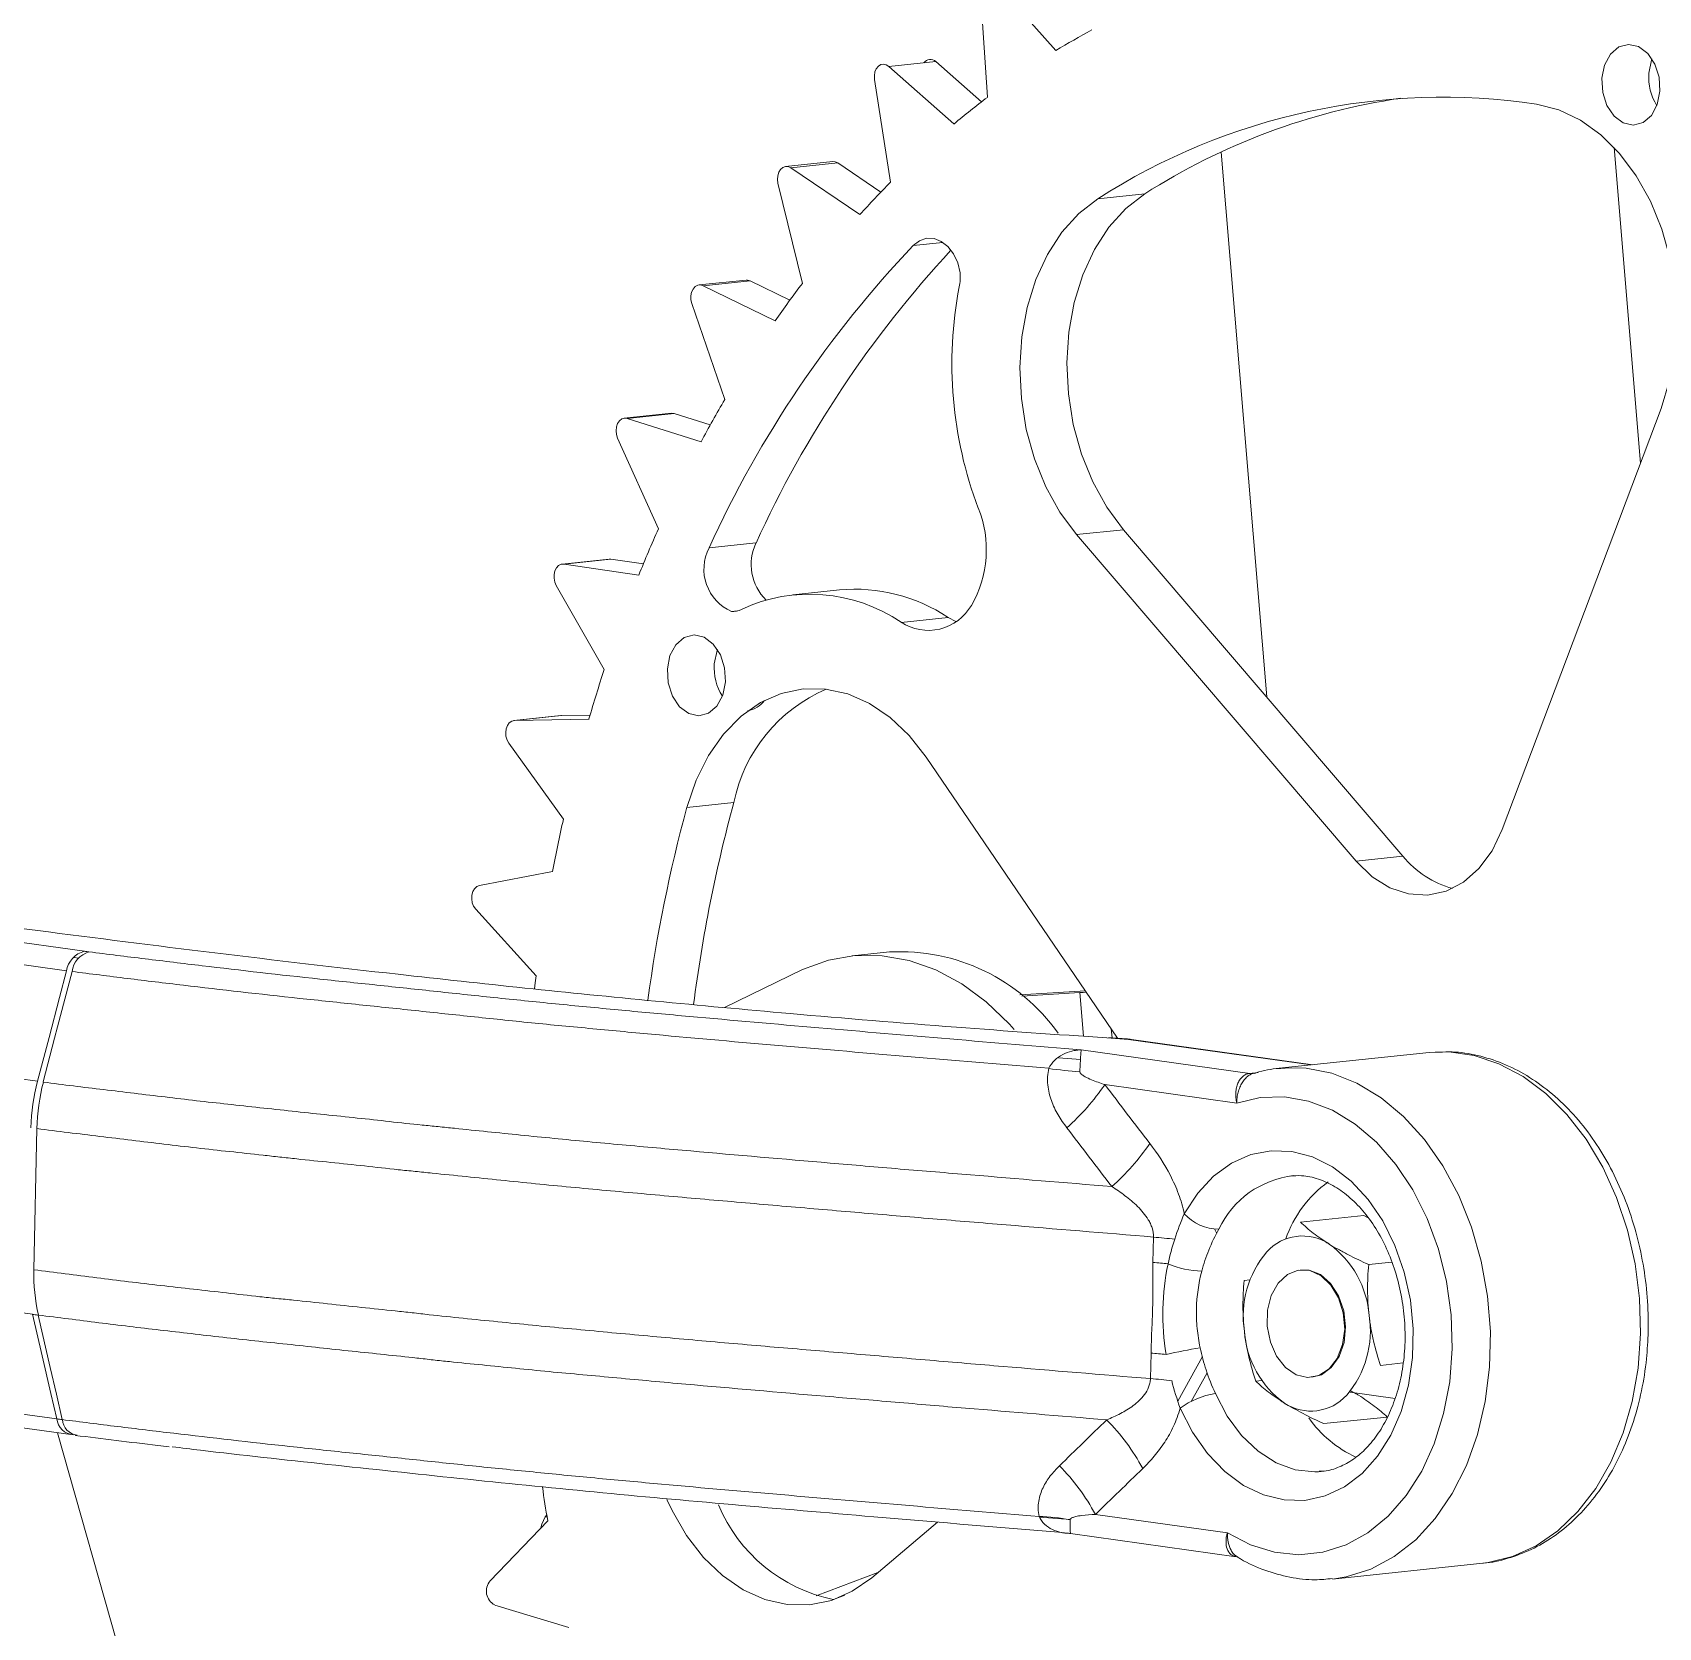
# Model space of a CAD drawing. Header units: millimetres. Extents: x -696 to 165, y -344 to 645.
# Drawn here: x -462.4 to -342.1, y -36.2 to 81.8 of the extents above; entities that cross this region are included whole.
import ezdxf

# ---------------------------------------------------------------- set-up
doc = ezdxf.new("R2010")
doc.units = ezdxf.units.MM

msp = doc.modelspace()

# ---------------------------------------------------------------- linework, layer by layer
at = {"color": 7, "linetype": 'Continuous', "lineweight": 15}
for p, q in [((-391.09, 85.51), (-386.65, 80.51)), ((-395.54, 79.7), (-392.16, 76.72)), ((-399.01, 79.34), (-394.2, 75.08)), ((-403.17, 72.31), (-406.65, 71.94)), ((-402.79, 72.2), (-406.26, 71.84)), ((-402.79, 72.2), (-399.6, 70.04)), ((-374.41, 73), (-371.05, 32.67)), ((-343.39, 49.97), (-345.34, 73.33)), ((-407.22, 70.69), (-405.4, 63.28)), ((-409.58, 63.53), (-413.05, 63.17)), ((-409.28, 63.47), (-412.75, 63.11)), ((-412.75, 63.11), (-407.43, 60.5)), ((-409.28, 63.47), (-406.33, 62.03)), ((-415.11, 53.67), (-418.59, 53.31)), ((-414.9, 53.65), (-418.37, 53.28)), ((-418.37, 53.28), (-412.91, 51.56)), ((-414.9, 53.65), (-412.23, 52.81)), ((-341.86, 54.03), (-353.62, 22.86)), ((-419.09, 51.83), (-416.07, 45.12)), ((-381.65, 45.05), (-385.13, 44.69)), ((-364.44, 20.53), (-385.13, 44.69)), ((-412.32, 43.7), (-408.85, 44.07)), ((-419.71, 42.87), (-423.18, 42.5)), ((-419.58, 42.87), (-423.05, 42.5)), ((-419.71, 42.87), (-419.58, 42.87)), ((-419.58, 42.87), (-417.18, 42.52)), ((-423.63, 40.92), (-420.07, 34.71)), ((-402.66, 40.6), (-406.13, 40.23)), ((-398.11, 38.19), (-394.63, 38.56)), ((-394.63, 38.56), (-394.05, 38.25)), ((-423.28, 31.29), (-426.76, 30.92)), ((-423.24, 31.29), (-426.72, 30.92)), ((-423.28, 31.29), (-423.24, 31.29)), ((-423.24, 31.29), (-421.12, 31.33)), ((-426.72, 30.92), (-421.2, 31.04)), ((-396.25, 28.21), (-382.08, 7.41)), ((-364.44, 20.53), (-360.97, 20.89)), ((-429.31, 18.72), (-423.9, 19.76)), ((-486.36, 17.73), (-458.54, 13.85)), ((-429.59, 16.97), (-425.12, 12.02)), ((-459.87, 12.41), (-487.69, 16.29)), ((-398.96, 13.8), (-401.74, 13.51)), ((-405.4, 12.49), (-411.18, 9.69)), ((-389.31, 10.63), (-384.47, 10.93)), ((-384.87, 10.79), (-389.17, 10.52)), ((-367.64, 5.45), (-381.06, 7.32)), ((-384.78, 6.55), (-372.31, 4.81)), ((-359.02, 6.35), (-370.14, 5.19)), ((-358.58, 6.39), (-359.02, 6.35)), ((-373.27, 2.62), (-383.04, 3.98)), ((-379.47, -9.19), (-379.43, -7.3)), ((-361.8, -9.17), (-363.5, -9.34)), ((-371.41, -17.93), (-371.86, -17.97)), ((-479.5, -19.14), (-459.55, -21.92)), ((-367.21, -24.67), (-367.01, -24.65)), ((-428.52, -32.75), (-424.26, -28.3)), ((-424.33, -27.85), (-424.45, -28.02)), ((-395.41, -28.4), (-400.28, -32.52)), ((-383.73, -27.83), (-373.96, -29.19)), ((-385.57, -29.25), (-373.3, -30.96)), ((-404.4, -33.85), (-399.83, -32.14)), ((-366.17, -32.61), (-355.06, -31.44)), ((-428.17, -34.54), (-422.7, -36.2)), ((-403.12, -34.12), (-402.28, -33.81))]:
    msp.add_line(p, q, dxfattribs=at)
at = {"color": 144, "linetype": 'Continuous', "lineweight": 0}
for p, q in [((-392.24, 84.73), (-391.72, 77.06)), ((-395.54, 79.7), (-399.01, 79.34)), ((-400.07, 78.37), (-398.89, 70.77)), ((-406.26, 71.84), (-401.16, 68.38)), ((-383.55, 69.54), (-380.08, 69.9)), ((-413.59, 61.8), (-411.15, 54.69)), ((-360.97, 20.89), (-381.65, 45.05)), ((-423.05, 42.5), (-417.52, 41.69)), ((-410.21, 39.05), (-410.66, 39)), ((-427.14, 29.25), (-423.1, 23.63)), ((-410.48, 24.86), (-413.96, 24.5)), ((-372.31, 4.81), (-371.68, 4.88)), ((-372.12, 4.83), (-371.98, 4.81)), ((-462.06, 0.73), (-462.29, -9.73)), ((-363.87, -5.71), (-368.55, -6.2)), ((-363.87, -5.71), (-363.55, -5.88)), ((-374.91, -6.69), (-374.75, -7.04)), ((-372.29, -10.47), (-372.73, -10.52)), ((-366.86, -10.22), (-366.86, -10.28)), ((-379.66, -17.78), (-379.61, -15.89)), ((-375.8, -16.15), (-377.62, -19.45)), ((-360.96, -16.62), (-362.64, -16.8)), ((-376.63, -19.47), (-375.45, -17.35)), ((-364.88, -18.78), (-361.55, -19.24)), ((-362.13, -20.62), (-366.82, -21.11))]:
    msp.add_line(p, q, dxfattribs=at)
at = {"color": 8, "linetype": 'Continuous', "lineweight": 15}
for p, q in [((-395.02, 66.32), (-397.21, 66.09)), ((-459.32, 13.38), (-458.95, 13.33)), ((-384.6, 7.56), (-384.87, 10.79)), ((-493.35, 8.6), (-462.01, 4.23)), ((-381.29, 7.32), (-382.87, 7.44)), ((-382.55, 8.1), (-382.49, 7.44)), ((-367.76, 5.44), (-381.29, 7.32)), ((-386.47, 5.97), (-384.83, 5.85)), ((-462.39, -13.02), (-485.23, -9.84)), ((-480.13, -18.03), (-460.59, -20.76)), ((-452.18, -51.26), (-460.54, -21.79)), ((-459.41, -21.91), (-459.77, -21.86)), ((-424.45, -28.02), (-424.3, -28)), ((-387.86, -28.04), (-385.58, -28.2))]:
    msp.add_line(p, q, dxfattribs=at)
at = {"color": 7, "linetype": 'Continuous', "lineweight": 15, "flags": 128}
for points in [[(-346.25, 78.46), (-346.18, 77.42), (-345.87, 76.45), (-345.34, 75.67), (-344.66, 75.16), (-343.92, 74.99), (-343.19, 75.18), (-342.58, 75.71), (-342.15, 76.52), (-341.95, 77.5), (-342.01, 78.54), (-342.33, 79.51), (-342.85, 80.3), (-343.53, 80.81), (-344.28, 80.97), (-345, 80.78), (-345.62, 80.25), (-346.05, 79.44), (-346.25, 78.46)], [(-342.54, 79.9), (-342.57, 79.81), (-342.77, 78.83)], [(-351.08, 76.55), (-349.43, 76.13), (-347.84, 75.36), (-346.32, 74.27), (-344.94, 72.89), (-343.7, 71.24), (-342.65, 69.36), (-341.81, 67.3), (-341.2, 65.11), (-340.83, 62.84), (-340.71, 60.55), (-340.84, 58.28), (-341.23, 56.09), (-341.86, 54.03)], [(-403.17, 72.31), (-402.99, 72.29), (-402.79, 72.2)], [(-406.26, 71.84), (-406.46, 71.93), (-406.67, 71.94), (-406.87, 71.87), (-407.04, 71.72), (-407.16, 71.51), (-407.24, 71.25), (-407.26, 70.97), (-407.22, 70.69)], [(-380.08, 69.9), (-381.48, 68.82), (-382.73, 67.44), (-383.8, 65.79), (-384.66, 63.92), (-385.3, 61.87), (-385.7, 59.68), (-385.84, 57.41), (-385.73, 55.11), (-385.37, 52.84), (-384.76, 50.65), (-383.92, 48.59), (-382.88, 46.71), (-381.65, 45.05)], [(-385.13, 44.69), (-386.36, 46.34), (-387.4, 48.22), (-388.23, 50.29), (-388.84, 52.48), (-389.2, 54.75), (-389.31, 57.05), (-389.17, 59.32), (-388.78, 61.5), (-388.14, 63.56), (-387.28, 65.43), (-386.21, 67.08), (-384.96, 68.46), (-383.55, 69.54)], [(-397.21, 66.09), (-396.75, 66.44), (-396.22, 66.62), (-395.67, 66.6), (-395.14, 66.39), (-394.65, 66), (-394.23, 65.46), (-393.92, 64.8), (-393.74, 64.07)], [(-412.75, 63.11), (-412.95, 63.17), (-413.16, 63.14), (-413.35, 63.04), (-413.5, 62.86), (-413.61, 62.63), (-413.66, 62.36), (-413.66, 62.07), (-413.59, 61.8)], [(-409.58, 63.53), (-409.48, 63.53), (-409.28, 63.47)], [(-418.37, 53.28), (-418.58, 53.31), (-418.78, 53.25), (-418.95, 53.11), (-419.09, 52.91), (-419.17, 52.66), (-419.2, 52.38), (-419.17, 52.09), (-419.09, 51.83)], [(-415.11, 53.67), (-415.11, 53.67), (-414.9, 53.65)], [(-423.05, 42.5), (-423.26, 42.49), (-423.45, 42.4), (-423.61, 42.23), (-423.72, 42.01), (-423.79, 41.74), (-423.79, 41.46), (-423.74, 41.18), (-423.63, 40.92)], [(-415.4, 34.75), (-415.34, 33.71), (-415.03, 32.74), (-414.5, 31.95), (-413.82, 31.44), (-413.08, 31.28), (-412.35, 31.47), (-411.74, 32), (-411.3, 32.81), (-411.11, 33.79), (-411.17, 34.83), (-411.48, 35.8), (-412.01, 36.59), (-412.69, 37.09), (-413.43, 37.26), (-414.16, 37.07), (-414.77, 36.54), (-415.21, 35.73), (-415.4, 34.75)], [(-411.7, 36.19), (-411.73, 36.1), (-411.93, 35.12)], [(-426.72, 30.92), (-426.92, 30.88), (-427.1, 30.75), (-427.24, 30.56), (-427.33, 30.32), (-427.37, 30.04), (-427.35, 29.76), (-427.27, 29.48), (-427.14, 29.25)], [(-353.62, 22.86), (-354.37, 21.29), (-355.34, 19.98), (-356.49, 18.97), (-357.77, 18.3), (-359.14, 18.01), (-360.55, 18.09), (-361.94, 18.55), (-363.25, 19.37), (-364.44, 20.53)], [(-389.74, 8.06), (-390.09, 8.46), (-391.8, 10.1), (-393.62, 11.44), (-395.54, 12.47), (-397.51, 13.17), (-399.52, 13.52), (-401.52, 13.53), (-403.49, 13.18), (-405.4, 12.49)], [(-425.24, 11.06), (-425.18, 11.52), (-425.12, 12.02)], [(-384.87, 10.79), (-384.63, 10.8), (-384.39, 10.82)], [(-370.14, 5.19), (-370.01, 5.2), (-369.72, 5.22)], [(-373.96, -29.19), (-372.25, -30.08), (-370.47, -30.63), (-368.68, -30.81), (-366.9, -30.63), (-365.18, -30.08), (-363.56, -29.19), (-362.06, -27.96), (-360.73, -26.43), (-359.58, -24.63), (-358.65, -22.6), (-357.96, -20.37), (-357.51, -18.01), (-357.33, -15.56), (-357.4, -13.07), (-357.74, -10.6), (-358.34, -8.2), (-359.17, -5.92), (-360.23, -3.81), (-361.49, -1.92), (-362.93, -0.28), (-364.5, 1.06), (-366.19, 2.08), (-367.95, 2.76), (-369.74, 3.07), (-371.53, 3.03), (-373.27, 2.62)], [(-377.15, -5.58), (-376.15, -4.06), (-374.98, -2.8), (-373.66, -1.84), (-372.23, -1.2), (-370.73, -0.91), (-369.19, -0.97), (-367.67, -1.37), (-366.19, -2.11), (-364.81, -3.17), (-363.55, -4.52), (-362.46, -6.11), (-361.56, -7.92), (-360.87, -9.89), (-360.42, -11.97), (-360.21, -14.09), (-360.26, -16.21), (-360.55, -18.27), (-361.09, -20.21), (-361.86, -21.97), (-362.84, -23.52), (-363.99, -24.8), (-365.3, -25.79), (-366.72, -26.46), (-368.22, -26.79), (-369.75, -26.76), (-371.28, -26.39), (-372.76, -25.68), (-374.16, -24.65), (-375.43, -23.33), (-376.54, -21.75), (-377.46, -19.96)], [(-460.59, -20.76), (-461.03, -18.88), (-461.67, -16.09), (-462.39, -13.02)], [(-461.98, -13.08), (-461.08, -16.95), (-460.62, -18.94), (-460.19, -20.81)], [(-400.28, -32.52), (-401.72, -33.52), (-403.26, -34.19), (-404.88, -34.52), (-406.54, -34.49), (-408.19, -34.12), (-409.79, -33.4), (-411.32, -32.36), (-412.73, -31.01), (-413.98, -29.4), (-415.06, -27.55), (-415.45, -26.72)], [(-424.77, -28.83), (-424.7, -28.55), (-424.45, -28.02)]]:
    msp.add_lwpolyline(points, dxfattribs=at)
at = {"color": 144, "linetype": 'Continuous', "lineweight": 0, "flags": 128}
for points in [[(-399.01, 79.34), (-399.2, 79.46), (-399.41, 79.51), (-399.61, 79.47), (-399.79, 79.35), (-399.94, 79.17), (-400.04, 78.93), (-400.08, 78.65), (-400.07, 78.37)], [(-413.96, 24.5), (-413.27, 26.52), (-412.36, 28.34), (-411.24, 29.93), (-409.95, 31.24), (-408.52, 32.25), (-406.98, 32.94), (-405.36, 33.28), (-403.71, 33.26), (-402.06, 32.9), (-400.45, 32.19), (-398.92, 31.16), (-397.51, 29.82), (-396.25, 28.21)], [(-429.31, 18.72), (-429.51, 18.64), (-429.67, 18.48), (-429.8, 18.27), (-429.87, 18.01), (-429.88, 17.72), (-429.84, 17.44), (-429.74, 17.18), (-429.59, 16.97)], [(-462.01, 4.23), (-461.16, 7.47), (-460.39, 10.42), (-459.87, 12.41)], [(-459.46, 12.35), (-460.54, 8.27), (-460.76, 7.42), (-461.61, 4.18)], [(-381.29, 7.32), (-381.16, 7.33), (-381.16, 7.33)], [(-381.06, 7.32), (-381.06, 7.32), (-381.29, 7.32)], [(-461.58, 4.17), (-461.59, 4.17), (-461.61, 4.18)], [(-365.28, -14.11), (-365.38, -12.92), (-365.73, -11.8), (-366.3, -10.86), (-367.03, -10.16), (-367.85, -9.78), (-368.71, -9.75), (-369.52, -10.07), (-370.2, -10.72), (-370.71, -11.63), (-370.99, -12.72), (-371.01, -13.9), (-370.78, -15.07), (-370.32, -16.11), (-369.67, -16.95), (-368.88, -17.49), (-368.03, -17.7), (-367.19, -17.55), (-366.43, -17.06), (-365.83, -16.28), (-365.43, -15.26), (-365.28, -14.11)], [(-366.27, -16.96), (-365.69, -16.14), (-365.33, -15.1), (-365.21, -13.94), (-365.35, -12.75), (-365.73, -11.65), (-366.32, -10.73), (-367.07, -10.08), (-367.91, -9.75), (-368.54, -9.73)], [(-461.98, -13.08), (-461.96, -13.08), (-461.95, -13.08)], [(-367.7, -17.68), (-367, -17.49), (-366.27, -16.96)]]:
    msp.add_lwpolyline(points, dxfattribs=at)
at = {"color": 8, "linetype": 'Continuous', "lineweight": 15, "flags": 128}
for points in [[(-343.38, -14.45), (-343.45, -11.86), (-343.78, -9.29), (-344.35, -6.78), (-345.16, -4.37), (-346.18, -2.12), (-347.42, -0.06), (-348.83, 1.76), (-350.39, 3.32), (-352.08, 4.58), (-353.86, 5.53), (-355.7, 6.14), (-357.56, 6.4), (-358.58, 6.39)], [(-369.72, 5.22), (-368.12, 5.19), (-366.23, 4.82), (-364.37, 4.08), (-362.59, 3.01), (-360.92, 1.61), (-359.38, -0.08), (-358.01, -2.04), (-356.84, -4.22), (-355.89, -6.58), (-355.18, -9.08), (-354.71, -11.67), (-354.5, -14.3), (-354.56, -16.92), (-354.88, -19.47), (-355.45, -21.92), (-356.27, -24.21), (-357.32, -26.29), (-358.58, -28.13), (-360.02, -29.7), (-361.62, -30.95), (-363.35, -31.87), (-365.17, -32.45), (-366.19, -32.61)], [(-355.06, -31.44), (-354.66, -31.39), (-352.85, -30.95), (-351.12, -30.16), (-349.5, -29.04), (-348.02, -27.62), (-346.7, -25.92), (-345.58, -23.97), (-344.67, -21.8), (-344, -19.46), (-343.56, -17), (-343.38, -14.45)], [(-374.85, -18.88), (-373.98, -20.55), (-372.91, -21.99), (-371.69, -23.15), (-370.35, -24.01), (-368.94, -24.52), (-367.5, -24.68), (-367.21, -24.67)]]:
    msp.add_lwpolyline(points, dxfattribs=at)
at = {"color": 7, "linetype": 'Continuous', "lineweight": 15}
for centre, radius, start, end in [((-356.13, 30.49), 58.6, 118.3928, 121.3945), ((-338.84, 78.53), 3.94, 175.639, 212.1405), ((-352.54, 25.26), 64.94, 127.1053, 129.9082), ((-358.03, 30.02), 47.04, 81.5039, 122.8617), ((-354.12, 29.34), 48.16, 98.4033, 122.6174), ((-347.03, 19.29), 73.07, 135.2091, 137.8001), ((-338.19, 9.95), 81.45, 136.4354, 155.5206), ((-334.41, 10.14), 81.8, 137.1877, 155.4994), ((-364.24, 57.33), 30.11, 169.1111, 200.7667), ((-330.76, 7.48), 93.23, 149.5774, 151.7799), ((-400.1, 43.58), 8.3, 330.1202, 21.7887), ((-320.92, 2.65), 104.19, 155.9468, 157.992), ((-409.28, 42.13), 3.42, 152.6791, 246.2073), ((-405.46, 42.49), 3.74, 155.085, 225.1014), ((-404.86, 28.31), 11.97, 55.6768, 115.0267), ((-401.54, 28.2), 12.45, 56.3147, 95.1585), ((-396.1, 41.28), 3.68, 236.8646, 330.2016), ((-408, 34.82), 3.94, 175.639, 212.1405), ((-409.75, 33.5), 1.87, 278.5766, 324.6191), ((-307.04, -4.56), 110.8, 164.7924, 172.3276), ((-303.41, -4.24), 110.96, 164.7954, 172.6722), ((-301.58, -3.41), 124.49, 167.4554, 169.2717), ((-398.18, -0.54), 14.36, 35.4911, 93.0824), ((-397.68, 14.04), 17.77, 311.7776, 325.5071), ((-394.35, 9.73), 17.8, 311.6635, 325.3917), ((-361.25, -10.4), 8.9, 126.2466, 160.6007), ((-383.55, -57.73), 50.59, 83.5317, 85.3266), ((-383.83, -62.28), 53.28, 84.0942, 85.3006), ((-393.93, -31.8), 15.56, 28.2708, 44.8318), ((-360.93, -15.81), 8.53, 214.8377, 245.6462), ((-397.44, -35.17), 15.55, 28.1765, 44.7218), ((-400.74, -22.57), 11.8, 202.6435, 258.3387), ((-427.64, -33.5), 1.16, 139.5825, 242.7346)]:
    msp.add_arc(centre, radius, start, end, dxfattribs=at)
at = {"color": 144, "linetype": 'Continuous', "lineweight": 0}
for centre, radius, start, end in [((-395.94, 79.29), 0.573, 45.7674, 146.2073), ((-397.75, 63.79), 4.02, 348.9706, 3.9523), ((-339.66, 13.18), 82.66, 142.6875, 145.0741), ((-410.6, 40.56), 1.56, 267.5676, 295.8016), ((-310.91, -1.01), 114.86, 161.8777, 163.7943), ((-399.05, 22.52), 11.67, 113.1755, 168.4352), ((-355.47, 25.32), 7.06, 218.8978, 255.0502), ((-458.11, 12.11), 1.79, 103.9292, 170.5414), ((-457.71, 12.11), 1.77, 106.342, 172.1313), ((-382.48, 37.88), 33.04, 261.8184, 265.8388), ((-448.04, 0.47), 14.47, 164.9477, 178.7352), ((-446.66, 0.33), 15.41, 165.5733, 178.5172), ((-374.59, -3.24), 3.47, 222.4649, 270.0058), ((-365.45, -13.15), 7.34, 139.6582, 188.9073), ((-368.4, -10.79), 3.57, 56.5793, 137.9355), ((-370.63, -13.64), 7.18, 4.1788, 54.1669), ((-375.8, -3.43), 6.39, 246.4733, 269.5161), ((-448.3, -10.03), 13.99, 178.7728, 192.589), ((-460.7, -1.85), 11.3, 261.4088, 263.4838), ((-370.72, -14.25), 7.34, 319.6582, 8.9073), ((-365.54, -13.77), 7.18, 184.1788, 234.1669), ((-365.45, -75.05), 60.48, 100.0208, 102.4531), ((-383.98, -68.99), 53.28, 84.0942, 85.3006), ((-383.78, -68.2), 50.59, 83.5317, 85.3266), ((-373.94, -24.75), 5.94, 98.8606, 126.3463), ((-367.78, -16.61), 3.57, 236.5793, 317.9355), ((-459.29, -20.62), 1.31, 185.9682, 266.6695), ((-458.92, -20.72), 1.26, 184.0436, 262.6568), ((-285.56, -5.07), 140.63, 188.4735, 189.508), ((-388.24, -41.87), 13.89, 79.043, 88.6143)]:
    msp.add_arc(centre, radius, start, end, dxfattribs=at)
at = {"color": 8, "linetype": 'Continuous', "lineweight": 15}
msp.add_arc((-368.28, -9.68), 6.97, 96.4323, 154.7946, dxfattribs=at)
at = {"color": 7, "linetype": 'Continuous', "lineweight": 15}
for points, knots in [([(-605.86, 66.34), (-606.94, 66.04), (-609.76, 65.26), (-614.28, 63.72), (-619.4, 61.68), (-624.42, 59.33), (-629.34, 56.69), (-634.15, 53.75), (-638.85, 50.53), (-643.42, 47.02), (-647.86, 43.23), (-652.15, 39.17), (-656.29, 34.85), (-660.26, 30.28), (-664.06, 25.45), (-667.68, 20.39), (-671.11, 15.11), (-674.34, 9.61), (-677.37, 3.91), (-680.18, -1.98), (-682.78, -8.04), (-685.16, -14.27), (-687.32, -20.65), (-689.24, -27.16), (-690.93, -33.79), (-692.39, -40.53), (-693.61, -47.36), (-694.59, -54.27), (-695.33, -61.25), (-695.83, -68.28), (-696.09, -75.35), (-696.11, -82.45), (-695.89, -89.55), (-695.43, -96.66), (-694.73, -103.75), (-693.79, -110.81), (-692.62, -117.83), (-691.21, -124.79), (-689.57, -131.69), (-687.7, -138.5), (-685.6, -145.22), (-683.28, -151.82), (-680.74, -158.31), (-677.99, -164.67), (-675.02, -170.87), (-671.85, -176.92), (-668.48, -182.79), (-664.9, -188.48), (-661.14, -193.98), (-657.2, -199.26), (-653.08, -204.32), (-648.79, -209.14), (-644.34, -213.72), (-639.74, -218.04), (-635, -222.1), (-630.14, -225.88), (-625.15, -229.37), (-620.06, -232.56), (-614.88, -235.46), (-609.61, -238.04), (-604.28, -240.32), (-598.89, -242.27), (-593.46, -243.91), (-588, -245.23), (-582.52, -246.23), (-577.04, -246.91), (-571.55, -247.27), (-566.09, -247.31), (-560.65, -247.04), (-555.24, -246.44), (-549.88, -245.54), (-544.57, -244.33), (-539.33, -242.8), (-534.16, -240.98), (-529.07, -238.85), (-524.08, -236.42), (-519.18, -233.7), (-514.4, -230.68), (-509.73, -227.38), (-505.2, -223.8), (-500.8, -219.94), (-496.55, -215.81), (-492.45, -211.42), (-488.53, -206.78), (-484.77, -201.89), (-481.21, -196.77), (-477.83, -191.42), (-474.65, -185.87), (-471.68, -180.12), (-468.92, -174.18), (-466.38, -168.07), (-464.06, -161.8), (-461.97, -155.39), (-460.11, -148.84), (-458.48, -142.18), (-457.08, -135.42), (-455.93, -128.56), (-455.01, -121.63), (-454.33, -114.64), (-453.9, -107.59), (-453.7, -100.52), (-453.75, -93.42), (-454.03, -86.31), (-454.56, -79.21), (-455.32, -72.12), (-456.33, -65.07), (-457.34, -59.23), (-458.09, -55.76), (-458.34, -54.61)], [0, 0, 0, 0, 0.005568, 0.014664, 0.023775, 0.032915, 0.042089, 0.051302, 0.060558, 0.069859, 0.079206, 0.088599, 0.098037, 0.107516, 0.117035, 0.126588, 0.136171, 0.14578, 0.155411, 0.165058, 0.174718, 0.184388, 0.194064, 0.203744, 0.213426, 0.223109, 0.23279, 0.242469, 0.252147, 0.261823, 0.271497, 0.281169, 0.290841, 0.300512, 0.310183, 0.319856, 0.32953, 0.339206, 0.348885, 0.358568, 0.368254, 0.377945, 0.387641, 0.397342, 0.407048, 0.416757, 0.42647, 0.436185, 0.445899, 0.45561, 0.465315, 0.475011, 0.484693, 0.494358, 0.503999, 0.513613, 0.523193, 0.532735, 0.542235, 0.55169, 0.561096, 0.570453, 0.579761, 0.589021, 0.598236, 0.607411, 0.616551, 0.625662, 0.634752, 0.643828, 0.652898, 0.661968, 0.671047, 0.680142, 0.68926, 0.698408, 0.707592, 0.716817, 0.726084, 0.735398, 0.744757, 0.754163, 0.763612, 0.773102, 0.78263, 0.792192, 0.801783, 0.811398, 0.821033, 0.830684, 0.840347, 0.850019, 0.859697, 0.869378, 0.87906, 0.888742, 0.898423, 0.908102, 0.917779, 0.927454, 0.937128, 0.9468, 0.956471, 0.966142, 0.975814, 0.985487, 0.995161, 1, 1, 1, 1]), ([(-382.87, 7.44), (-386.61, 7.69), (-394.62, 8.25), (-405.72, 9.17), (-416.33, 10.15), (-425.99, 11.12), (-436.92, 12.31), (-448.98, 13.72), (-464.21, 15.65), (-474.64, 17.07), (-480.88, 17.92)], [0, 0, 0, 0, 0.099849, 0.213841, 0.309309, 0.404846, 0.500346, 0.643497, 0.786673, 1, 1, 1, 1]), ([(-458.21, 13.81), (-456.83, 13.63), (-455.45, 13.46), (-452.66, 13.12), (-451.26, 12.95), (-446.99, 12.44), (-444.09, 12.11), (-439.63, 11.63), (-438.13, 11.48), (-435.14, 11.16), (-433.65, 11), (-430.67, 10.68), (-429.18, 10.52), (-426.17, 10.21), (-424.65, 10.06), (-421.58, 9.75), (-420.03, 9.61), (-416.91, 9.31), (-415.34, 9.17), (-410.59, 8.74), (-407.4, 8.46), (-400.97, 7.91), (-397.74, 7.63), (-391.27, 7.09), (-388.03, 6.82), (-384.78, 6.55)], [0, 0, 0, 0, 0.0625, 0.0625, 0.125, 0.125, 0.25, 0.25, 0.3125, 0.3125, 0.375, 0.375, 0.4375, 0.4375, 0.5, 0.5, 0.5625, 0.5625, 0.625, 0.625, 0.75, 0.75, 0.875, 0.875, 1, 1, 1, 1]), ([(-387.18, 5.19), (-390.38, 5.45), (-393.58, 5.72), (-399.95, 6.26), (-403.13, 6.53), (-409.45, 7.07), (-412.6, 7.35), (-417.26, 7.77), (-418.81, 7.92), (-421.88, 8.21), (-423.4, 8.35), (-426.41, 8.65), (-427.91, 8.81), (-430.87, 9.12), (-432.33, 9.27), (-434.54, 9.51), (-435.27, 9.59), (-436.74, 9.74), (-437.48, 9.82), (-439.69, 10.05), (-441.17, 10.21), (-445.56, 10.68), (-448.41, 11.01), (-452.61, 11.5), (-454, 11.67), (-456.74, 12.01), (-458.11, 12.18), (-459.46, 12.35)], [0, 0, 0, 0, 0.125, 0.125, 0.25, 0.25, 0.375, 0.375, 0.4375, 0.4375, 0.5, 0.5, 0.5625, 0.5625, 0.625, 0.625, 0.65625, 0.65625, 0.6875, 0.6875, 0.75, 0.75, 0.875, 0.875, 0.9375, 0.9375, 1, 1, 1, 1]), ([(-381.16, 7.35), (-381.16, 7.35), (-381.69, 7.38), (-382.21, 7.42), (-382.74, 7.46)], [0, 0, 0, 0, 0.003537, 1, 1, 1, 1]), ([(-342.82, -14.29), (-342.82, -13.85), (-342.81, -12.6), (-342.98, -10.52), (-343.4, -8.1), (-344.05, -5.74), (-344.92, -3.5), (-346, -1.4), (-347.26, 0.51), (-348.7, 2.21), (-350.3, 3.65), (-352.01, 4.82), (-353.81, 5.69), (-355.67, 6.23), (-357.26, 6.46), (-358.21, 6.38), (-358.53, 6.35)], [0, 0, 0, 0, 0.041231, 0.118037, 0.194905, 0.271835, 0.348854, 0.425983, 0.503219, 0.5805, 0.657683, 0.734553, 0.810843, 0.886313, 0.960873, 1, 1, 1, 1]), ([(-385.84, 0.79), (-386.07, 1.09), (-386.29, 1.41), (-386.68, 2.07), (-386.85, 2.43), (-387.12, 3.16), (-387.21, 3.55), (-387.29, 4.36), (-387.27, 4.77), (-387.18, 5.19)], [0, 0, 0, 0, 0.25, 0.25, 0.5, 0.5, 0.75, 0.75, 1, 1, 1, 1]), ([(-384.87, 4.94), (-384.88, 4.91), (-384.87, 4.88), (-384.85, 4.84), (-384.83, 4.82), (-384.79, 4.77), (-384.75, 4.74), (-384.65, 4.66), (-384.57, 4.61), (-384.35, 4.48), (-384.19, 4.41), (-383.7, 4.21), (-383.37, 4.09), (-383.04, 3.98)], [0, 0, 0, 0, 0.03125, 0.03125, 0.0625, 0.0625, 0.125, 0.125, 0.25, 0.25, 0.5, 0.5, 1, 1, 1, 1]), ([(-369.68, 5.19), (-369.9, 5.19), (-370.71, 5.17), (-371.49, 4.96), (-372.05, 4.8)], [0, 0, 0, 0, 0.280077, 1, 1, 1, 1]), ([(-461.58, 4.17), (-460.1, 3.97), (-458.62, 3.79), (-455.62, 3.43), (-454.1, 3.25), (-451.04, 2.88), (-449.49, 2.7), (-447.14, 2.45), (-446.35, 2.36), (-444.77, 2.19), (-443.97, 2.1), (-441.57, 1.84), (-439.96, 1.68), (-436.76, 1.34), (-435.16, 1.15), (-433.16, 0.95), (-432.76, 0.91), (-431.96, 0.83), (-431.55, 0.79), (-430.34, 0.66), (-429.53, 0.58), (-427.09, 0.33), (-425.45, 0.16), (-422.13, -0.16), (-420.45, -0.32), (-417.07, -0.63), (-415.37, -0.78), (-410.26, -1.23), (-406.82, -1.53), (-401.64, -1.97), (-399.91, -2.12), (-396.44, -2.41), (-394.7, -2.55), (-389.49, -2.99), (-386, -3.28), (-382.52, -3.56)], [0, 0, 0, 0, 0.0625, 0.0625, 0.125, 0.125, 0.1875, 0.1875, 0.21875, 0.21875, 0.25, 0.25, 0.3125, 0.3125, 0.375, 0.375, 0.390625, 0.390625, 0.40625, 0.40625, 0.4375, 0.4375, 0.5, 0.5, 0.5625, 0.5625, 0.625, 0.625, 0.75, 0.75, 0.8125, 0.8125, 0.875, 0.875, 1, 1, 1, 1]), ([(-379.43, -7.3), (-383.06, -7), (-386.7, -6.7), (-392.14, -6.25), (-393.96, -6.1), (-397.58, -5.8), (-399.38, -5.65), (-402.99, -5.34), (-404.79, -5.19), (-408.39, -4.88), (-410.18, -4.72), (-413.75, -4.41), (-415.52, -4.25), (-418.18, -4.01), (-419.06, -3.93), (-420.81, -3.77), (-421.69, -3.69), (-424.3, -3.44), (-426.03, -3.27), (-429.44, -2.92), (-431.13, -2.74), (-433.23, -2.53), (-433.64, -2.49), (-434.48, -2.4), (-434.9, -2.36), (-436.15, -2.23), (-436.98, -2.13), (-438.65, -1.95), (-439.48, -1.86), (-441.16, -1.69), (-442, -1.61), (-443.25, -1.47), (-443.67, -1.43), (-444.5, -1.33), (-444.91, -1.29), (-446.16, -1.15), (-446.98, -1.06), (-449.44, -0.8), (-451.06, -0.61), (-454.26, -0.23), (-455.84, -0.04), (-458.97, 0.34), (-460.52, 0.52), (-462.06, 0.73)], [0, 0, 0, 0, 0.125, 0.125, 0.1875, 0.1875, 0.25, 0.25, 0.3125, 0.3125, 0.375, 0.375, 0.4375, 0.4375, 0.46875, 0.46875, 0.5, 0.5, 0.5625, 0.5625, 0.625, 0.625, 0.640625, 0.640625, 0.65625, 0.65625, 0.6875, 0.6875, 0.71875, 0.71875, 0.75, 0.75, 0.765625, 0.765625, 0.78125, 0.78125, 0.8125, 0.8125, 0.875, 0.875, 0.9375, 0.9375, 1, 1, 1, 1]), ([(-377.15, -5.58), (-377.25, -5.08), (-377.4, -4.59), (-377.66, -3.88), (-377.76, -3.65), (-377.96, -3.19), (-378.07, -2.97), (-378.62, -1.89), (-379.14, -1.11), (-379.7, -0.38)], [0, 0, 0, 0, 0.25, 0.25, 0.375, 0.375, 0.5, 0.5, 1, 1, 1, 1]), ([(-382.52, -3.56), (-382.18, -3.78), (-381.86, -4), (-381.22, -4.48), (-380.91, -4.74), (-380.46, -5.18), (-380.32, -5.34), (-380.05, -5.66), (-379.92, -5.83), (-379.76, -6.11), (-379.7, -6.21), (-379.61, -6.41), (-379.57, -6.52), (-379.46, -6.84), (-379.42, -7.07), (-379.43, -7.3)], [0, 0, 0, 0, 0.25, 0.25, 0.5, 0.5, 0.625, 0.625, 0.75, 0.75, 0.8125, 0.8125, 0.875, 0.875, 1, 1, 1, 1]), ([(-369.32, -2.8), (-369.04, -2.77), (-368.35, -2.71), (-367.24, -2.96), (-366.02, -3.51), (-364.86, -4.36), (-363.79, -5.47), (-362.85, -6.81), (-362.06, -8.34), (-361.44, -10.03), (-361.02, -11.83), (-360.8, -13.68), (-360.8, -15.53), (-361.01, -17.32), (-361.42, -19.01), (-362.02, -20.53), (-362.77, -21.86), (-363.65, -22.95), (-364.63, -23.79), (-365.69, -24.35), (-366.54, -24.63), (-367.05, -24.63), (-367.18, -24.63)], [0, 0, 0, 0, 0.040729, 0.098305, 0.153868, 0.207247, 0.259375, 0.31097, 0.362408, 0.413817, 0.465256, 0.516717, 0.568153, 0.619488, 0.670673, 0.721696, 0.772622, 0.823581, 0.874919, 0.927267, 0.981511, 1, 1, 1, 1]), ([(-379.61, -15.89), (-379.6, -15.33), (-379.58, -14.77), (-379.53, -13.66), (-379.5, -13.1), (-379.48, -11.98), (-379.48, -11.42), (-379.48, -10.31), (-379.48, -9.75), (-379.47, -9.19)], [0, 0, 0, 0, 0.25, 0.25, 0.5, 0.5, 0.75, 0.75, 1, 1, 1, 1]), ([(-378.5, -15.99), (-378.68, -14.87), (-378.76, -13.74), (-378.71, -11.5), (-378.58, -10.38), (-378.35, -9.29)], [0, 0, 0, 0, 0.5, 0.5, 1, 1, 1, 1]), ([(-462.29, -9.73), (-460.75, -9.91), (-459.2, -10.12), (-456.07, -10.51), (-454.49, -10.7), (-451.29, -11.07), (-449.67, -11.25), (-447.21, -11.53), (-446.39, -11.63), (-445.14, -11.76), (-444.73, -11.8), (-443.89, -11.89), (-443.48, -11.93), (-442.22, -12.06), (-441.39, -12.15), (-439.71, -12.33), (-438.88, -12.42), (-437.21, -12.6), (-436.37, -12.68), (-435.12, -12.81), (-434.71, -12.86), (-433.87, -12.95), (-433.45, -13), (-431.36, -13.23), (-429.67, -13.4), (-426.25, -13.74), (-424.53, -13.91), (-421.92, -14.15), (-421.04, -14.23), (-419.29, -14.4), (-418.4, -14.48), (-415.75, -14.72), (-413.97, -14.88), (-410.41, -15.19), (-408.61, -15.35), (-405.02, -15.65), (-403.22, -15.81), (-399.61, -16.11), (-397.8, -16.27), (-394.18, -16.57), (-392.37, -16.73), (-386.93, -17.18), (-383.29, -17.48), (-379.66, -17.78)], [0, 0, 0, 0, 0.0625, 0.0625, 0.125, 0.125, 0.1875, 0.1875, 0.21875, 0.21875, 0.234375, 0.234375, 0.25, 0.25, 0.28125, 0.28125, 0.3125, 0.3125, 0.34375, 0.34375, 0.359375, 0.359375, 0.375, 0.375, 0.4375, 0.4375, 0.5, 0.5, 0.53125, 0.53125, 0.5625, 0.5625, 0.625, 0.625, 0.6875, 0.6875, 0.75, 0.75, 0.8125, 0.8125, 0.875, 0.875, 1, 1, 1, 1]), ([(-375.86, -9.82), (-376.09, -10.73), (-376.23, -11.66), (-376.26, -13.1), (-376.24, -13.58), (-376.15, -14.54), (-376.08, -15.02), (-375.98, -15.49)], [0, 0, 0, 0, 0.5, 0.5, 0.75, 0.75, 1, 1, 1, 1]), ([(-382.89, -20.83), (-386.38, -20.54), (-389.86, -20.25), (-395.08, -19.82), (-396.81, -19.67), (-400.28, -19.37), (-402.01, -19.23), (-407.19, -18.79), (-410.63, -18.49), (-415.75, -18.04), (-417.45, -17.88), (-420.82, -17.57), (-422.5, -17.42), (-425.82, -17.1), (-427.47, -16.93), (-429.91, -16.69), (-430.72, -16.61), (-431.93, -16.48), (-432.33, -16.44), (-433.13, -16.35), (-433.54, -16.3), (-435.54, -16.08), (-437.13, -15.92), (-440.34, -15.58), (-441.95, -15.4), (-444.35, -15.15), (-445.14, -15.07), (-446.73, -14.9), (-447.52, -14.81), (-449.87, -14.54), (-451.42, -14.36), (-454.48, -14.01), (-455.99, -13.83), (-458.99, -13.45), (-460.48, -13.25), (-461.95, -13.08)], [0, 0, 0, 0, 0.125, 0.125, 0.1875, 0.1875, 0.25, 0.25, 0.375, 0.375, 0.4375, 0.4375, 0.5, 0.5, 0.5625, 0.5625, 0.59375, 0.59375, 0.609375, 0.609375, 0.625, 0.625, 0.6875, 0.6875, 0.75, 0.75, 0.78125, 0.78125, 0.8125, 0.8125, 0.875, 0.875, 0.9375, 0.9375, 1, 1, 1, 1]), ([(-355.05, -31.44), (-355.04, -31.44), (-354.41, -31.42), (-353.2, -31.11), (-351.46, -30.47), (-349.81, -29.51), (-348.29, -28.28), (-346.92, -26.78), (-345.71, -25.05), (-344.69, -23.1), (-343.87, -20.97), (-343.28, -18.7), (-342.92, -16.46), (-342.85, -14.97), (-342.82, -14.29)], [0, 0, 0, 0, 0.00181, 0.091667, 0.181365, 0.271379, 0.36214, 0.453843, 0.546442, 0.639729, 0.733451, 0.827397, 0.921416, 1, 1, 1, 1]), ([(-379.66, -17.78), (-379.66, -17.89), (-379.67, -18), (-379.72, -18.22), (-379.75, -18.32), (-379.87, -18.62), (-379.97, -18.8), (-380.21, -19.13), (-380.35, -19.27), (-380.63, -19.54), (-380.77, -19.66), (-381.23, -20), (-381.55, -20.19), (-382.21, -20.53), (-382.55, -20.69), (-382.89, -20.83)], [0, 0, 0, 0, 0.0625, 0.0625, 0.125, 0.125, 0.25, 0.25, 0.375, 0.375, 0.5, 0.5, 0.75, 0.75, 1, 1, 1, 1]), ([(-380.22, -24.43), (-379.93, -24.14), (-379.65, -23.84), (-379.1, -23.19), (-378.84, -22.85), (-378.36, -22.11), (-378.14, -21.72), (-377.85, -21.09), (-377.76, -20.88), (-377.6, -20.43), (-377.52, -20.2), (-377.46, -19.96)], [0, 0, 0, 0, 0.25, 0.25, 0.5, 0.5, 0.75, 0.75, 0.875, 0.875, 1, 1, 1, 1]), ([(-460.19, -20.81), (-458.83, -20.98), (-457.47, -21.16), (-454.72, -21.49), (-453.33, -21.66), (-449.13, -22.16), (-446.28, -22.48), (-441.89, -22.96), (-440.41, -23.11), (-438.2, -23.35), (-437.46, -23.42), (-435.99, -23.58), (-435.26, -23.66), (-433.05, -23.89), (-431.59, -24.05), (-428.63, -24.36), (-427.13, -24.51), (-424.12, -24.81), (-422.6, -24.96), (-419.53, -25.25), (-417.99, -25.39), (-413.32, -25.82), (-410.18, -26.09), (-403.85, -26.64), (-400.67, -26.91), (-394.3, -27.45), (-391.1, -27.71), (-387.9, -27.98)], [0, 0, 0, 0, 0.0625, 0.0625, 0.125, 0.125, 0.25, 0.25, 0.3125, 0.3125, 0.34375, 0.34375, 0.375, 0.375, 0.4375, 0.4375, 0.5, 0.5, 0.5625, 0.5625, 0.625, 0.625, 0.75, 0.75, 0.875, 0.875, 1, 1, 1, 1]), ([(-459.23, -21.98), (-457.21, -22.23), (-454.92, -22.52), (-452.55, -22.79), (-452.27, -22.82)], [0, 0, 0, 0, 0.881904, 1, 1, 1, 1]), ([(-385.55, -29.23), (-390.42, -28.82), (-398.8, -28.12), (-410.6, -27.11), (-420.91, -26.18), (-430.83, -25.17), (-440.49, -24.13), (-447.67, -23.36), (-451.36, -22.91), (-452.05, -22.82)], [0, 0, 0, 0, 0.209331, 0.360475, 0.511581, 0.663581, 0.81566, 0.965197, 1, 1, 1, 1]), ([(-387.9, -27.98), (-387.94, -27.79), (-387.96, -27.59), (-387.96, -27.22), (-387.95, -27.03), (-387.86, -26.49), (-387.75, -26.16), (-387.46, -25.54), (-387.27, -25.25), (-386.86, -24.72), (-386.63, -24.47), (-386.39, -24.23)], [0, 0, 0, 0, 0.125, 0.125, 0.25, 0.25, 0.5, 0.5, 0.75, 0.75, 1, 1, 1, 1]), ([(-383.73, -27.83), (-384.06, -27.85), (-384.4, -27.87), (-384.89, -27.93), (-385.05, -27.96), (-385.28, -28.01), (-385.36, -28.04), (-385.47, -28.08), (-385.5, -28.1), (-385.55, -28.14), (-385.56, -28.15), (-385.59, -28.18), (-385.6, -28.2), (-385.6, -28.23)], [0, 0, 0, 0, 0.5, 0.5, 0.75, 0.75, 0.875, 0.875, 0.9375, 0.9375, 0.96875, 0.96875, 1, 1, 1, 1]), ([(-373.22, -30.98), (-373.14, -31.03), (-372.49, -31.44), (-371.2, -32), (-369.35, -32.52), (-367.66, -32.72), (-366.62, -32.62), (-366.2, -32.57)], [0, 0, 0, 0, 0.035537, 0.300548, 0.563447, 0.823188, 1, 1, 1, 1])]:
    msp.add_open_spline(points, degree=3, knots=knots, dxfattribs=at)
at = {"color": 144, "linetype": 'Continuous', "lineweight": 0}
for points in [[(-458.21, 13.81), (-458.32, 13.82), (-458.43, 13.84), (-458.54, 13.85)], [(-377.85, -7.46), (-377.65, -6.81), (-377.41, -6.17), (-377.15, -5.58)], [(-374.59, -6.71), (-374.85, -7.2), (-375.12, -7.72), (-375.34, -8.28)], [(-378.35, -9.29), (-378.22, -8.66), (-378.05, -8.05), (-377.85, -7.46)], [(-375.34, -8.28), (-375.54, -8.77), (-375.72, -9.29), (-375.86, -9.82)], [(-375.98, -15.49), (-375.86, -16.05), (-375.71, -16.6), (-375.54, -17.14)], [(-377.46, -19.96), (-377.69, -19.3), (-377.9, -18.62), (-378.08, -17.93)], [(-375.54, -17.14), (-375.34, -17.74), (-375.1, -18.32), (-374.85, -18.88)], [(-460.19, -20.81), (-460.32, -20.8), (-460.46, -20.78), (-460.59, -20.76)]]:
    msp.add_open_spline(points, degree=3, dxfattribs=at)
for points, knots in [([(-387.18, 5.19), (-387.07, 5.41), (-386.92, 5.61), (-386.56, 5.95), (-386.36, 6.09), (-385.93, 6.32), (-385.71, 6.4), (-385.36, 6.49), (-385.24, 6.51), (-385.01, 6.54), (-384.89, 6.55), (-384.78, 6.55)], [0, 0, 0, 0, 0.25, 0.25, 0.5, 0.5, 0.75, 0.75, 0.875, 0.875, 1, 1, 1, 1]), ([(-384.87, 4.94), (-384.87, 5.18), (-384.86, 5.39), (-384.84, 5.77), (-384.83, 5.93), (-384.81, 6.2), (-384.81, 6.3), (-384.79, 6.42), (-384.79, 6.46), (-384.78, 6.51), (-384.78, 6.54), (-384.78, 6.55)], [0, 0, 0, 0, 0.25, 0.25, 0.5, 0.5, 0.75, 0.75, 0.875, 0.875, 1, 1, 1, 1]), ([(-371.87, 4.84), (-371.97, 4.83), (-372.06, 4.81), (-372.24, 4.74), (-372.33, 4.69), (-372.5, 4.56), (-372.58, 4.49), (-372.73, 4.32), (-372.8, 4.22), (-372.93, 4.01), (-372.99, 3.9), (-373.09, 3.66), (-373.13, 3.54), (-373.2, 3.28), (-373.22, 3.15), (-373.26, 2.88), (-373.27, 2.75), (-373.27, 2.62)], [0, 0, 0, 0, 0.125, 0.125, 0.25, 0.25, 0.375, 0.375, 0.5, 0.5, 0.625, 0.625, 0.75, 0.75, 0.875, 0.875, 1, 1, 1, 1]), ([(-372.31, 4.81), (-372.4, 4.8), (-372.49, 4.78), (-372.66, 4.71), (-372.74, 4.65), (-372.89, 4.53), (-372.96, 4.46), (-373.08, 4.29), (-373.14, 4.19), (-373.22, 3.99), (-373.26, 3.87), (-373.31, 3.64), (-373.33, 3.52), (-373.34, 3.27), (-373.34, 3.14), (-373.32, 2.88), (-373.3, 2.75), (-373.27, 2.62)], [0, 0, 0, 0, 0.125, 0.125, 0.25, 0.25, 0.375, 0.375, 0.5, 0.5, 0.625, 0.625, 0.75, 0.75, 0.875, 0.875, 1, 1, 1, 1]), ([(-368.55, -6.2), (-368.26, -6.47), (-367.95, -6.74), (-367.25, -7.28), (-366.86, -7.55), (-366.43, -7.82)], [0, 0, 0, 0, 0.5, 0.5, 1, 1, 1, 1]), ([(-366.43, -7.82), (-366.22, -7.95), (-365.99, -8.08), (-365.53, -8.34), (-365.29, -8.47), (-364.55, -8.85), (-364.04, -9.1), (-363.5, -9.34)], [0, 0, 0, 0, 0.25, 0.25, 0.5, 0.5, 1, 1, 1, 1]), ([(-363.5, -9.34), (-363.56, -9.97), (-363.59, -10.59), (-363.58, -11.85), (-363.55, -12.48), (-363.47, -13.11)], [0, 0, 0, 0, 0.5, 0.5, 1, 1, 1, 1]), ([(-372.7, -14.29), (-372.74, -13.97), (-372.76, -13.65), (-372.8, -13.02), (-372.81, -12.71), (-372.81, -11.76), (-372.78, -11.14), (-372.73, -10.52)], [0, 0, 0, 0, 0.25, 0.25, 0.5, 0.5, 1, 1, 1, 1]), ([(-363.47, -13.11), (-363.44, -13.43), (-363.39, -13.75), (-363.28, -14.37), (-363.22, -14.68), (-363, -15.6), (-362.83, -16.2), (-362.64, -16.8)], [0, 0, 0, 0, 0.25, 0.25, 0.5, 0.5, 1, 1, 1, 1]), ([(-371.86, -17.97), (-372.06, -17.38), (-372.23, -16.77), (-372.51, -15.55), (-372.63, -14.92), (-372.7, -14.29)], [0, 0, 0, 0, 0.5, 0.5, 1, 1, 1, 1]), ([(-369.74, -19.59), (-369.96, -19.45), (-370.16, -19.32), (-370.55, -19.05), (-370.73, -18.92), (-371.26, -18.51), (-371.57, -18.24), (-371.86, -17.97)], [0, 0, 0, 0, 0.25, 0.25, 0.5, 0.5, 1, 1, 1, 1]), ([(-364.25, -19.01), (-364.31, -18.97), (-364.51, -18.85), (-364.75, -18.73), (-364.91, -18.65)], [0, 0, 0, 0, 0.302658, 1, 1, 1, 1]), ([(-362.13, -20.62), (-362.42, -20.35), (-362.74, -20.08), (-363.44, -19.55), (-363.82, -19.28), (-364.25, -19.01)], [0, 0, 0, 0, 0.5, 0.5, 1, 1, 1, 1]), ([(-366.82, -21.11), (-367.35, -20.87), (-367.87, -20.62), (-368.85, -20.11), (-369.31, -19.85), (-369.74, -19.59)], [0, 0, 0, 0, 0.5, 0.5, 1, 1, 1, 1]), ([(-387.9, -27.98), (-387.8, -28.2), (-387.66, -28.39), (-387.31, -28.72), (-387.12, -28.85), (-386.7, -29.05), (-386.48, -29.12), (-386.14, -29.19), (-386.02, -29.21), (-385.79, -29.23), (-385.67, -29.23), (-385.55, -29.23)], [0, 0, 0, 0, 0.25, 0.25, 0.5, 0.5, 0.75, 0.75, 0.875, 0.875, 1, 1, 1, 1]), ([(-385.6, -28.23), (-385.6, -28.42), (-385.6, -28.81), (-385.59, -29.14), (-385.57, -29.27), (-385.57, -29.25), (-385.56, -29.25)], [0, 0, 0, 0, 0.28889, 0.607232, 0.952757, 1, 1, 1, 1]), ([(-373.3, -30.94), (-373.38, -30.93), (-373.6, -30.91), (-373.83, -30.69), (-374.02, -30.33), (-374.09, -29.84), (-374.03, -29.41), (-373.97, -29.19), (-373.96, -29.19)], [0, 0, 0, 0, 0.120433, 0.354807, 0.501272, 0.747442, 0.996027, 1, 1, 1, 1]), ([(-373.96, -29.19), (-373.96, -29.19), (-373.97, -29.43), (-373.93, -29.9), (-373.74, -30.42), (-373.5, -30.79), (-373.32, -30.91), (-373.21, -30.97)], [0, 0, 0, 0, 0.00486, 0.308402, 0.608447, 0.78704, 1, 1, 1, 1])]:
    msp.add_open_spline(points, degree=3, knots=knots, dxfattribs=at)
at = {"color": 7, "linetype": 'Continuous', "lineweight": 15}
for points in [[(-383.04, 3.98), (-381.92, 2.53), (-380.81, 1.08), (-379.7, -0.38)], [(-382.52, -3.56), (-383.63, -2.11), (-384.73, -0.66), (-385.84, 0.79)], [(-386.39, -24.23), (-385.22, -23.1), (-384.06, -21.96), (-382.89, -20.83)], [(-380.22, -24.43), (-381.39, -25.56), (-382.56, -26.7), (-383.73, -27.83)]]:
    msp.add_open_spline(points, degree=3, dxfattribs=at)

doc.saveas('drawing.dxf')
